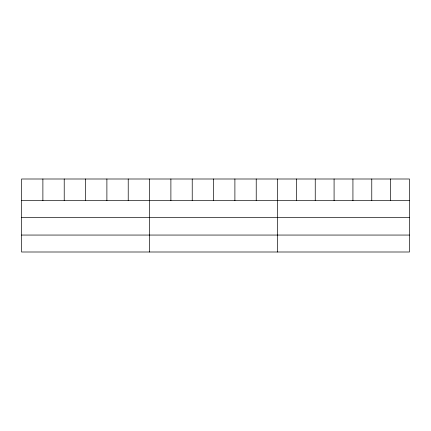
<?xml version="1.0" encoding="UTF-8"?>
<svg xmlns="http://www.w3.org/2000/svg" width="431" height="431" viewBox="0 0 431 431"><rect width="100%" height="100%" fill="white"/><g stroke="black" fill="none" stroke-linecap="round" stroke-linejoin="round"><path stroke-width="0.65" d="M409.45 217.596L409.45 179L21.55 179L21.55 252L409.45 252L409.45 217.596L21.55 217.596M21.55 200.652L409.45 200.652M21.55 235.057L409.45 235.057M390.61 179L390.61 200.652M371.77 179L371.77 200.652M352.93 179L352.93 200.652M334.084 179L334.084 200.652M315.244 179L315.244 200.652M296.404 179L296.404 200.652M277.564 179L277.564 252M256.229 179L256.229 200.652M234.895 179L234.895 200.652M213.56 179L213.56 200.652M192.226 179L192.226 200.652M170.891 179L170.891 200.652M149.557 179L149.557 252M128.222 179L128.222 200.652M106.888 179L106.888 200.652M85.553 179L85.553 200.652M64.219 179L64.219 200.652M42.884 179L42.884 200.652"/></g></svg>
